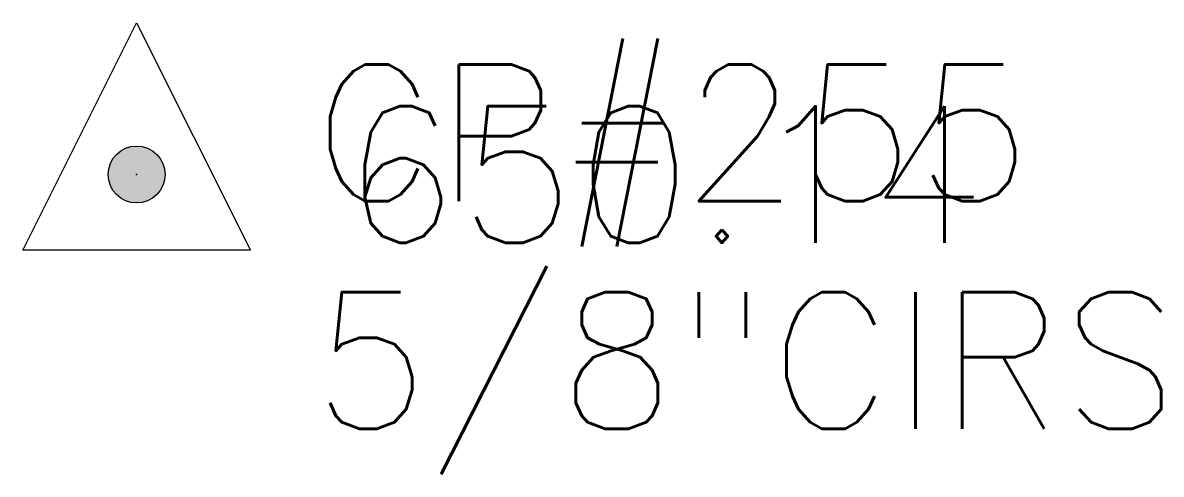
# Model space of a CAD drawing. Extents: x 2536931 to 2538613, y 7112513 to 7131087.
# Drawn here: x 2537484.81 to 2537494.81, y 7115023.42 to 7115027.38 of the extents above; entities that cross this region are included whole.
import ezdxf

# ---------------------------------------------------------------- set-up
doc = ezdxf.new("R2010")
doc.units = 0
doc.header["$MEASUREMENT"] = 0
for name, color, linetype, lineweight in [('PT', 7, 'Continuous', 0), ('PTELEV', 5, 'Continuous', 0), ('V-CTRL', 2, 'Continuous', 0), ('V-CTRL-DESC', 54, 'Continuous', 0)]:
    doc.layers.add(name, color=color, linetype=linetype, lineweight=lineweight)
doc.styles.add('PTXT', font='romans.shx')
doc.styles.add('ROMANS', font='romans.shx')

# ---------------------------------------------------------------- blocks, each defined once
blk = doc.blocks.new('CP')
blk.add_hatch(color=256).paths.add_polyline_path([(-0.0125, 0, 1), (0.0125, 0, 1)])
at = {"linetype": 'Continuous'}
for p, q in [((-0.05, -0.03333), (0, 0.06667)), ((0, 0.06667), (0.05, -0.03333)), ((0.05, -0.03333), (-0.05, -0.03333))]:
    blk.add_line(p, q, dxfattribs=at)
blk.add_circle((0, 0), 0.0125)

msp = doc.modelspace()

# ---------------------------------------------------------------- linework, layer by layer
at = {"layer": 'PT'}
msp.add_point((2537485.81, 7115026.05, 650.14), dxfattribs=at)

# ---------------------------------------------------------------- block references
at = {"layer": 'V-CTRL', "xscale": 20, "yscale": 20, "zscale": 20}
msp.add_blockref('CP', (2537485.81, 7115026.05), dxfattribs=at)

# ---------------------------------------------------------------- texts
at = {"layer": 'PTELEV', "style": 'PTXT'}
msp.add_text('650.14', height=1.2, dxfattribs=at).set_placement((2537487.61, 7115025.45, 650.14))
at = {"layer": 'V-CTRL-DESC', "insert": (2537487.356, 7115027.016), "char_height": 1.2, "attachment_point": 1, "style": 'ROMANS'}
msp.add_mtext('CP#255^J5/8"CIRS ', dxfattribs=at)

doc.saveas('drawing.dxf')
